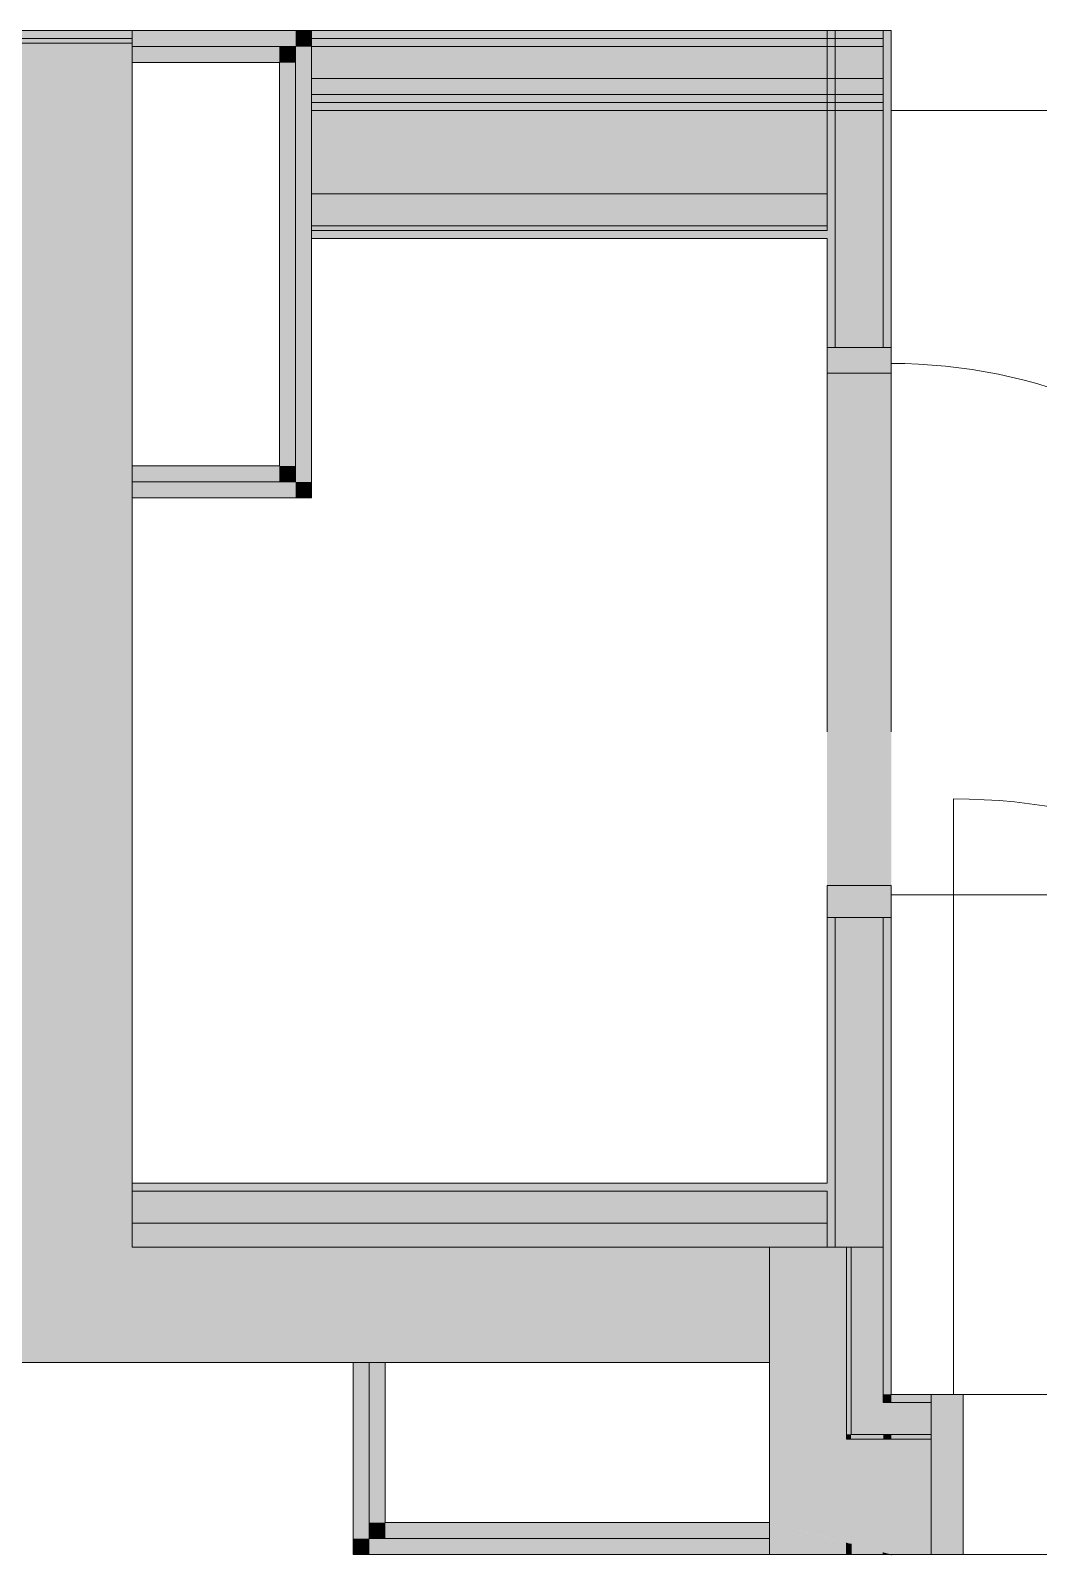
# Model space of a CAD drawing. Header units: metres. Extents: x -3 to 205, y -18 to 45.
# Drawn here: x 177.905 to 179.479, y 33.758 to 36.138 of the extents above; entities that cross this region are included whole.
import ezdxf

# ---------------------------------------------------------------- set-up
doc = ezdxf.new("R2010")
doc.units = ezdxf.units.M
doc.header["$MEASUREMENT"] = 0
doc.linetypes.add('Grenzlinie', pattern=[0.008, 0.003, -0.005])
doc.linetypes.add('Strichlinie mittel', pattern=[0.003, 0.002, -0.001])
for name, color, linetype in [('120 Wand Innen tragend', 7, 'Continuous'), ('130 Wand Innen', 7, 'Continuous'), ('170 Schachtwände', 7, 'Continuous'), ('815 Raumbegrenzung', 7, 'Continuous')]:
    doc.layers.add(name, color=color, linetype=linetype)

# ---------------------------------------------------------------- blocks, each defined once
blk = doc.blocks.new('Wand_28_1', base_point=(178.3442, 36.1383))
at = {"layer": '130 Wand Innen', "linetype": 'Continuous', "lineweight": 0, "true_color": 0x000000}
for points in [[(179.2367, 36.1383), (178.3442, 36.1383), (178.3442, 36.1258), (179.2367, 36.1258)], [(179.2367, 36.1258), (178.3442, 36.1258), (178.3442, 36.1133), (179.2367, 36.1133)], [(179.2367, 36.1133), (178.3442, 36.1133), (178.3442, 36.0633), (179.2367, 36.0633)], [(178.3442, 36.0258), (179.2367, 36.0258), (179.2367, 36.0383), (178.3442, 36.0383)], [(178.3442, 36.0133), (179.2367, 36.0133), (179.2367, 36.0258), (178.3442, 36.0258)]]:
    blk.add_hatch(color=18, dxfattribs=at).paths.add_polyline_path(points)
at = {"layer": '130 Wand Innen', "linetype": 'Continuous', "lineweight": 0, "true_color": 0xffffff}
blk.add_hatch(color=7, dxfattribs=at).paths.add_polyline_path([(178.3442, 36.0383), (179.2367, 36.0383), (179.2367, 36.0633), (178.3442, 36.0633)])
at = {"layer": '130 Wand Innen', "color": 7, "linetype": 'Continuous', "lineweight": 18}
for p, q in [((179.2367, 36.1258), (178.3442, 36.1258)), ((179.2367, 36.1133), (178.3442, 36.1133)), ((178.3442, 36.0633), (179.2367, 36.0633)), ((178.3442, 36.0383), (179.2367, 36.0383)), ((178.3442, 36.0258), (179.2367, 36.0258))]:
    blk.add_line(p, q, dxfattribs=at)
at = {"layer": '130 Wand Innen', "color": 7, "linetype": 'Continuous', "lineweight": 18, "flags": 128}
for points in [[(179.2367, 36.1383), (178.3442, 36.1383)], [(178.3442, 36.1383), (178.3442, 36.0133)], [(179.2367, 36.0133), (179.2367, 36.1383)], [(178.3442, 36.0133), (179.2367, 36.0133)]]:
    blk.add_lwpolyline(points, dxfattribs=at)
blk = doc.blocks.new('Wand_31_1', base_point=(176.5992, 36.1383))
at = {"layer": '130 Wand Innen', "linetype": 'Continuous', "lineweight": 0, "true_color": 0x000000}
blk.add_hatch(color=18, dxfattribs=at).paths.add_polyline_path([(178.0642, 36.1383), (176.5992, 36.1383), (176.5992, 36.1258), (178.0642, 36.1258)])
at = {"layer": '130 Wand Innen', "linetype": 'Continuous', "lineweight": 0, "true_color": 0xffffff}
blk.add_hatch(color=7, dxfattribs=at).paths.add_polyline_path([(176.5992, 36.1183), (178.0642, 36.1183), (178.0642, 36.1258), (176.5992, 36.1258)])
at = {"layer": '130 Wand Innen', "color": 7, "linetype": 'Continuous', "lineweight": 18}
blk.add_line((176.5992, 36.1258), (178.0642, 36.1258), dxfattribs=at)
at = {"layer": '130 Wand Innen', "color": 7, "linetype": 'Continuous', "lineweight": 18, "flags": 128}
for points in [[(178.0642, 36.1383), (176.5992, 36.1383)], [(178.0642, 36.1183), (178.0642, 36.1383)], [(176.5992, 36.1258), (176.5992, 36.1183)], [(176.5992, 36.1183), (178.0642, 36.1183)]]:
    blk.add_lwpolyline(points, dxfattribs=at)
blk = doc.blocks.new('Wand_41_1', base_point=(178.3442, 35.8133))
at = {"layer": '130 Wand Innen', "linetype": 'Continuous', "lineweight": 0, "true_color": 0xffffff}
for points in [[(178.3442, 35.8833), (179.1492, 35.8833), (179.1492, 36.0133), (178.3442, 36.0133)], [(178.3442, 35.8258), (179.1492, 35.8258), (179.1492, 35.8333), (178.3442, 35.8333)]]:
    blk.add_hatch(color=7, dxfattribs=at).paths.add_polyline_path(points)
at = {"layer": '130 Wand Innen', "linetype": 'Continuous', "lineweight": 0, "true_color": 0x000000}
for points in [[(178.3442, 35.8333), (179.1492, 35.8333), (179.1492, 35.8833), (178.3442, 35.8833)], [(178.3442, 35.8133), (179.1492, 35.8133), (179.1492, 35.8258), (178.3442, 35.8258)]]:
    blk.add_hatch(color=18, dxfattribs=at).paths.add_polyline_path(points)
at = {"layer": '130 Wand Innen', "color": 7, "linetype": 'Continuous', "lineweight": 18}
for p, q in [((178.3442, 35.8833), (179.1492, 35.8833)), ((178.3442, 35.8333), (179.1492, 35.8333)), ((178.3442, 35.8258), (179.1492, 35.8258))]:
    blk.add_line(p, q, dxfattribs=at)
at = {"layer": '130 Wand Innen', "color": 7, "linetype": 'Continuous', "lineweight": 18, "flags": 128}
for points in [[(179.1492, 36.0133), (178.3442, 36.0133)], [(178.3442, 36.0133), (178.3442, 35.8133)], [(179.1492, 35.8258), (179.1492, 36.0133)], [(178.3442, 35.8133), (179.1492, 35.8133)]]:
    blk.add_lwpolyline(points, dxfattribs=at)
blk = doc.blocks.new('Wand_141_1', base_point=(175.9042, 35.9383))
at = {"layer": '120 Wand Innen tragend', "linetype": 'Continuous', "lineweight": 0, "true_color": 0x000000}
for points in [[(175.7242, 35.9383), (175.9042, 35.9383), (175.7242, 36.1183)], [(175.7242, 36.1183), (175.9042, 35.9383), (175.9042, 36.1183)], [(177.8842, 36.1183), (175.9042, 36.1183), (175.9042, 35.9383), (177.8842, 35.9383)], [(177.8842, 35.9383), (178.0642, 35.9383), (178.0642, 36.1183)], [(177.8842, 36.1183), (177.8842, 35.9383), (178.0642, 36.1183)]]:
    blk.add_hatch(color=18, dxfattribs=at).paths.add_polyline_path(points)
at = {"layer": '120 Wand Innen tragend', "color": 7, "linetype": 'Continuous', "lineweight": 18, "flags": 128}
for points in [[(175.7242, 36.1183), (175.7242, 35.9383)], [(176.3492, 36.1183), (175.7242, 36.1183)], [(178.0642, 36.1183), (176.5292, 36.1183)], [(178.0642, 36.1183), (178.0642, 35.9383)], [(175.9042, 35.9383), (177.8842, 35.9383)]]:
    blk.add_lwpolyline(points, dxfattribs=at)
blk = doc.blocks.new('Wand_143_1', base_point=(177.8842, 35.9383))
at = {"layer": '120 Wand Innen tragend', "linetype": 'Continuous', "lineweight": 0, "true_color": 0x000000}
for points in [[(178.0642, 34.2383), (178.0642, 35.9383), (177.8842, 35.9383), (177.8842, 34.2383)], [(178.0642, 34.2383), (177.8842, 34.0583), (178.0642, 34.0583)], [(177.8842, 34.2383), (177.8842, 34.0583), (178.0642, 34.2383)]]:
    blk.add_hatch(color=18, dxfattribs=at).paths.add_polyline_path(points)
at = {"layer": '120 Wand Innen tragend', "color": 7, "linetype": 'Continuous', "lineweight": 18, "flags": 128}
for points in [[(177.8842, 35.9383), (177.8842, 34.0583)], [(178.0642, 34.2383), (178.0642, 35.9383)], [(177.8842, 34.0583), (178.0642, 34.0583)]]:
    blk.add_lwpolyline(points, dxfattribs=at)
blk = doc.blocks.new('Wand_150_1', base_point=(178.3442, 35.4083))
at = {"layer": '170 Schachtwände', "linetype": 'Continuous', "lineweight": 0, "true_color": 0x000000}
for points in [[(178.3192, 36.1383), (178.3192, 36.1133), (178.3442, 36.1383)], [(178.3192, 36.1133), (178.3442, 36.1133), (178.3442, 36.1383)], [(178.2942, 36.0883), (178.3192, 36.1133), (178.2942, 36.1133)], [(178.2942, 36.0883), (178.3192, 36.0883), (178.3192, 36.1133)], [(178.3192, 36.1133), (178.3192, 35.4333), (178.3442, 35.4333), (178.3442, 36.1133)], [(178.2942, 36.0883), (178.2942, 35.4583), (178.3192, 35.4583), (178.3192, 36.0883)], [(178.2942, 35.4333), (178.3192, 35.4333), (178.2942, 35.4583)], [(178.2942, 35.4583), (178.3192, 35.4333), (178.3192, 35.4583)], [(178.3192, 35.4083), (178.3442, 35.4083), (178.3192, 35.4333)], [(178.3192, 35.4333), (178.3442, 35.4083), (178.3442, 35.4333)]]:
    blk.add_hatch(color=18, dxfattribs=at).paths.add_polyline_path(points)
at = {"layer": '170 Schachtwände', "color": 7, "linetype": 'Continuous', "lineweight": 18}
for p, q in [((178.3192, 36.0883), (178.3192, 36.1133)), ((178.3192, 35.4583), (178.3192, 36.0883)), ((178.3192, 35.4333), (178.3192, 35.4583))]:
    blk.add_line(p, q, dxfattribs=at)
at = {"layer": '170 Schachtwände', "color": 7, "linetype": 'Continuous', "lineweight": 18, "flags": 128}
for points in [[(178.3442, 36.1383), (178.3192, 36.1383)], [(178.3442, 35.4083), (178.3442, 36.1383)], [(178.2942, 36.0883), (178.2942, 35.4583)], [(178.3442, 35.4083), (178.3192, 35.4083)]]:
    blk.add_lwpolyline(points, dxfattribs=at)
blk = doc.blocks.new('Wand_151_1', base_point=(178.3442, 36.1383))
at = {"layer": '170 Schachtwände', "linetype": 'Continuous', "lineweight": 0, "true_color": 0x000000}
for points in [[(178.0642, 36.1383), (178.0642, 36.1133), (178.3192, 36.1133), (178.3192, 36.1383)], [(178.2942, 36.1133), (178.0642, 36.1133), (178.0642, 36.0883), (178.2942, 36.0883)]]:
    blk.add_hatch(color=18, dxfattribs=at).paths.add_polyline_path(points)
at = {"layer": '170 Schachtwände', "color": 7, "linetype": 'Continuous', "lineweight": 18}
for p, q in [((178.2942, 36.1133), (178.0642, 36.1133)), ((178.3192, 36.1133), (178.2942, 36.1133))]:
    blk.add_line(p, q, dxfattribs=at)
at = {"layer": '170 Schachtwände', "color": 7, "linetype": 'Continuous', "lineweight": 18, "flags": 128}
for points in [[(178.3192, 36.1383), (178.0642, 36.1383)], [(178.0642, 36.1383), (178.0642, 36.1133)], [(178.0642, 36.1133), (178.0642, 36.0883)], [(178.0642, 36.0883), (178.2942, 36.0883)]]:
    blk.add_lwpolyline(points, dxfattribs=at)
blk = doc.blocks.new('Wand_152_1', base_point=(178.3442, 35.4083))
at = {"layer": '170 Schachtwände', "linetype": 'Continuous', "lineweight": 0, "true_color": 0x000000}
for points in [[(178.2942, 35.4583), (178.0642, 35.4583), (178.0642, 35.4333), (178.2942, 35.4333)], [(178.3192, 35.4333), (178.0642, 35.4333), (178.0642, 35.4083), (178.3192, 35.4083)]]:
    blk.add_hatch(color=18, dxfattribs=at).paths.add_polyline_path(points)
at = {"layer": '170 Schachtwände', "color": 7, "linetype": 'Continuous', "lineweight": 18}
for p, q in [((178.0642, 35.4333), (178.2942, 35.4333)), ((178.2942, 35.4333), (178.3192, 35.4333))]:
    blk.add_line(p, q, dxfattribs=at)
at = {"layer": '170 Schachtwände', "color": 7, "linetype": 'Continuous', "lineweight": 18, "flags": 128}
for points in [[(178.2942, 35.4583), (178.0642, 35.4583)], [(178.0642, 35.4333), (178.0642, 35.4583)], [(178.0642, 35.4083), (178.0642, 35.4333)], [(178.0642, 35.4083), (178.3192, 35.4083)]]:
    blk.add_lwpolyline(points, dxfattribs=at)
blk = doc.blocks.new('Wand_153_1', base_point=(177.8842, 34.2383))
at = {"layer": '120 Wand Innen tragend', "linetype": 'Continuous', "lineweight": 0, "true_color": 0x000000}
blk.add_hatch(color=18, dxfattribs=at).paths.add_polyline_path([(178.0642, 34.0583), (179.0592, 34.0583), (179.0592, 34.2383), (178.0642, 34.2383)])
at = {"layer": '120 Wand Innen tragend', "color": 7, "linetype": 'Continuous', "lineweight": 18, "flags": 128}
for points in [[(179.0592, 34.2383), (178.0642, 34.2383)], [(179.0592, 34.2383), (179.0592, 34.0583)], [(178.0642, 34.0583), (179.0592, 34.0583)]]:
    blk.add_lwpolyline(points, dxfattribs=at)
blk = doc.blocks.new('Wand_154_1', base_point=(177.8842, 34.3383))
at = {"layer": '130 Wand Innen', "linetype": 'Continuous', "lineweight": 0, "true_color": 0x000000}
for points in [[(179.1492, 34.3383), (178.0642, 34.3383), (178.0642, 34.3258), (179.1492, 34.3258)], [(179.1492, 34.3258), (178.0642, 34.3258), (178.0642, 34.2758), (179.1492, 34.2758)]]:
    blk.add_hatch(color=18, dxfattribs=at).paths.add_polyline_path(points)
at = {"layer": '130 Wand Innen', "linetype": 'Continuous', "lineweight": 0, "true_color": 0xffffff}
blk.add_hatch(color=7, dxfattribs=at).paths.add_polyline_path([(178.0642, 34.2383), (179.1492, 34.2383), (179.1492, 34.2758), (178.0642, 34.2758)])
at = {"layer": '130 Wand Innen', "color": 7, "linetype": 'Continuous', "lineweight": 18}
for p, q in [((179.1492, 34.3258), (178.0642, 34.3258)), ((178.0642, 34.2758), (179.1492, 34.2758))]:
    blk.add_line(p, q, dxfattribs=at)
at = {"layer": '130 Wand Innen', "color": 7, "linetype": 'Continuous', "lineweight": 18, "flags": 128}
for points in [[(179.1492, 34.3383), (178.0642, 34.3383)], [(178.0642, 34.3383), (178.0642, 34.2383)], [(179.1492, 34.2383), (179.1492, 34.3258)], [(178.0642, 34.2383), (179.1492, 34.2383)]]:
    blk.add_lwpolyline(points, dxfattribs=at)
blk = doc.blocks.new('Wand_169_1', base_point=(178.4092, 34.2383))
at = {"layer": '170 Schachtwände', "linetype": 'Continuous', "lineweight": 0, "true_color": 0x000000}
for points in [[(178.4092, 34.0583), (178.4092, 33.7833), (178.4342, 33.7833), (178.4342, 34.0583)], [(178.4592, 33.8083), (178.4592, 34.0583), (178.4342, 34.0583), (178.4342, 33.8083)], [(178.4592, 33.8083), (178.4342, 33.7833), (178.4592, 33.7833)], [(178.4342, 33.8083), (178.4342, 33.7833), (178.4592, 33.8083)], [(178.4342, 33.7833), (178.4092, 33.7583), (178.4342, 33.7583)], [(178.4342, 33.7833), (178.4092, 33.7833), (178.4092, 33.7583)]]:
    blk.add_hatch(color=18, dxfattribs=at).paths.add_polyline_path(points)
at = {"layer": '170 Schachtwände', "color": 7, "linetype": 'Continuous', "lineweight": 18}
for p, q in [((178.4342, 34.0583), (178.4342, 33.8083)), ((178.4342, 33.8083), (178.4342, 33.7833))]:
    blk.add_line(p, q, dxfattribs=at)
at = {"layer": '170 Schachtwände', "color": 7, "linetype": 'Continuous', "lineweight": 18, "flags": 128}
for points in [[(178.4092, 34.0583), (178.4092, 33.7583)], [(178.4092, 34.0583), (178.4342, 34.0583)], [(178.4342, 34.0583), (178.4592, 34.0583)], [(178.4592, 33.8083), (178.4592, 34.0583)], [(178.4092, 33.7583), (178.4342, 33.7583)]]:
    blk.add_lwpolyline(points, dxfattribs=at)
blk = doc.blocks.new('Wand_200_1', base_point=(178.4092, 33.7583))
at = {"layer": '170 Schachtwände', "linetype": 'Continuous', "lineweight": 0, "true_color": 0x000000}
for points in [[(179.0592, 33.8083), (178.4592, 33.8083), (178.4592, 33.7833), (179.0592, 33.7833)], [(179.0592, 33.7833), (178.4342, 33.7833), (178.4342, 33.7583), (179.0592, 33.7583)]]:
    blk.add_hatch(color=18, dxfattribs=at).paths.add_polyline_path(points)
at = {"layer": '170 Schachtwände', "color": 7, "linetype": 'Continuous', "lineweight": 18}
for p, q in [((179.0592, 33.8083), (179.0592, 33.7833)), ((178.4342, 33.7833), (178.4592, 33.7833)), ((178.4592, 33.7833), (179.0592, 33.7833)), ((179.0592, 33.7833), (179.0592, 33.7583))]:
    blk.add_line(p, q, dxfattribs=at)
at = {"layer": '170 Schachtwände', "color": 7, "linetype": 'Continuous', "lineweight": 18, "flags": 128}
for points in [[(179.0592, 33.8083), (178.4592, 33.8083)], [(178.4342, 33.7583), (179.0592, 33.7583)]]:
    blk.add_lwpolyline(points, dxfattribs=at)
blk = doc.blocks.new('Metall Zargentür Typ3 27[31]_1', base_point=(166.9792, 39.9833))
at = {"layer": '130 Wand Innen', "linetype": 'Continuous', "lineweight": 0, "true_color": 0xffffff}
for points in [[(179.1492, 35.6433), (179.1492, 35.6033), (179.2492, 35.6033), (179.2492, 35.6433)], [(179.2492, 34.7533), (179.2492, 34.8033), (179.1492, 34.8033), (179.1492, 34.7533)]]:
    blk.add_hatch(color=7, dxfattribs=at).paths.add_polyline_path(points)
at = {"layer": '130 Wand Innen', "color": 7, "linetype": 'Grenzlinie', "lineweight": 13, "ltscale": 200}
for p, q in [((179.1492, 35.6433), (179.1492, 34.7533)), ((179.2492, 35.6433), (179.2492, 34.7533))]:
    blk.add_line(p, q, dxfattribs=at)
at = {"layer": '130 Wand Innen', "color": 7, "linetype": 'Continuous', "lineweight": 13}
for p, q in [((179.1492, 35.6433), (179.1492, 35.6033)), ((179.2492, 35.6433), (179.1492, 35.6433)), ((179.2492, 35.6033), (179.2492, 35.6433)), ((179.1492, 35.6033), (179.2492, 35.6033)), ((179.2492, 34.8033), (179.1492, 34.8033)), ((179.1492, 34.8033), (179.1492, 34.7533)), ((179.2492, 34.7533), (179.2492, 34.8033)), ((179.1492, 34.7533), (179.2492, 34.7533))]:
    blk.add_line(p, q, dxfattribs=at)
at = {"layer": '130 Wand Innen', "color": 7, "linetype": 'Continuous', "lineweight": 18}
for p, q in [((179.1617, 35.6433), (179.1492, 35.6433)), ((179.1617, 35.6433), (179.1492, 35.6433)), ((179.2367, 35.6433), (179.1617, 35.6433)), ((179.2367, 35.6433), (179.1617, 35.6433)), ((179.2492, 35.6433), (179.2367, 35.6433)), ((179.2492, 35.6433), (179.2367, 35.6433)), ((179.1617, 34.7533), (179.1492, 34.7533)), ((179.1617, 34.7533), (179.1492, 34.7533)), ((179.2367, 34.7533), (179.1617, 34.7533)), ((179.2367, 34.7533), (179.1617, 34.7533)), ((179.2492, 34.7533), (179.2367, 34.7533)), ((179.2492, 34.7533), (179.2367, 34.7533))]:
    blk.add_line(p, q, dxfattribs=at)
at = {"layer": '130 Wand Innen', "color": 8, "linetype": 'Continuous', "lineweight": 0}
blk.add_line((179.2492, 34.7883), (180.0792, 34.7883), dxfattribs=at)
blk.add_arc((179.2492, 34.7883), 0.83, 0, 90, dxfattribs=at)
blk = doc.blocks.new('Wand_220_1', base_point=(179.2492, 36.1383))
at = {"layer": '130 Wand Innen', "linetype": 'Continuous', "lineweight": 0, "true_color": 0x000000}
for points in [[(179.1492, 36.1383), (179.1492, 35.6433), (179.1617, 35.6433), (179.1617, 36.1383)], [(179.1617, 36.1383), (179.1617, 35.6433), (179.2367, 35.6433), (179.2367, 36.1383)], [(179.2367, 36.1383), (179.2367, 35.6433), (179.2492, 35.6433), (179.2492, 36.1383)], [(179.1492, 34.2383), (179.1617, 34.2383), (179.1617, 34.7533), (179.1492, 34.7533)], [(179.2367, 34.7533), (179.1617, 34.7533), (179.1617, 34.2383), (179.2367, 34.2383)], [(179.2367, 34.7533), (179.2367, 34.2383), (179.2492, 34.2383), (179.2492, 34.7533)]]:
    blk.add_hatch(color=18, dxfattribs=at).paths.add_polyline_path(points)
at = {"layer": '130 Wand Innen', "linetype": 'Continuous', "lineweight": 13, "true_color": 0xf9f8f6}
blk.add_hatch(color=7, dxfattribs=at).paths.add_polyline_path([(179.2492, 34.7533), (179.2492, 35.6433), (179.1492, 35.6433), (179.1492, 34.7533)])
at = {"layer": '130 Wand Innen', "color": 7, "linetype": 'Continuous', "lineweight": 18}
for p, q in [((179.1617, 36.1383), (179.1617, 35.6433)), ((179.2367, 35.6433), (179.2367, 36.1383)), ((179.1617, 35.6433), (179.1492, 35.6433)), ((179.2367, 35.6433), (179.1617, 35.6433)), ((179.2492, 35.6433), (179.2367, 35.6433)), ((179.1617, 34.7533), (179.1492, 34.7533)), ((179.1617, 34.7533), (179.1617, 34.2383)), ((179.2367, 34.7533), (179.1617, 34.7533)), ((179.2367, 34.2383), (179.2367, 34.7533)), ((179.2492, 34.7533), (179.2367, 34.7533))]:
    blk.add_line(p, q, dxfattribs=at)
at = {"layer": '130 Wand Innen', "color": 7, "linetype": 'Continuous', "lineweight": 18, "flags": 128}
for points in [[(179.1492, 36.1383), (179.1492, 35.8258)], [(179.2492, 36.1383), (179.1492, 36.1383)], [(179.2492, 35.6433), (179.2492, 36.1383)], [(179.1492, 35.8133), (179.1492, 35.6433)], [(179.1492, 34.7533), (179.1492, 34.3383)], [(179.2492, 34.2383), (179.2492, 34.7533)], [(179.1492, 34.3258), (179.1492, 34.2383)], [(179.1492, 34.2383), (179.2367, 34.2383)]]:
    blk.add_lwpolyline(points, dxfattribs=at)
at = {"layer": '130 Wand Innen', "color": 7, "linetype": 'Continuous', "lineweight": 13}
blk.add_blockref('Metall Zargentür Typ3 27[31]_1', (166.9792, 39.9833), dxfattribs=at)
blk = doc.blocks.new('Metall Zargentür Typ3 27[32]_1', base_point=(166.9792, 39.9833))
at = {"layer": '120 Wand Innen tragend', "linetype": 'Continuous', "lineweight": 0, "true_color": 0xffffff}
for points in [[(179.3117, 34.0083), (179.3117, 33.7583), (179.3617, 33.7583), (179.3617, 34.0083)], [(180.3017, 33.7583), (180.3017, 34.0083), (180.2617, 34.0083), (180.2617, 33.7583)]]:
    blk.add_hatch(color=7, dxfattribs=at).paths.add_polyline_path(points)
at = {"layer": '120 Wand Innen tragend', "color": 8, "linetype": 'Continuous', "lineweight": 0}
blk.add_line((179.3467, 34.0083), (179.3467, 34.9383), dxfattribs=at)
at = {"layer": '120 Wand Innen tragend', "color": 7, "linetype": 'Strichlinie mittel', "lineweight": 13, "ltscale": 200}
for p, q in [((180.3017, 34.0083), (179.3117, 34.0083)), ((180.3017, 33.7583), (179.3117, 33.7583))]:
    blk.add_line(p, q, dxfattribs=at)
at = {"layer": '120 Wand Innen tragend', "color": 7, "linetype": 'Continuous', "lineweight": 13}
for p, q in [((179.3117, 34.0083), (179.3617, 34.0083)), ((179.3117, 33.7583), (179.3117, 34.0083)), ((179.3117, 34.0083), (179.3117, 33.9958)), ((179.3117, 34.0083), (179.3117, 33.9958)), ((179.3117, 33.9958), (179.3117, 33.9458)), ((179.3117, 33.9958), (179.3117, 33.9458)), ((179.3617, 34.0083), (179.3617, 33.7583)), ((180.2617, 33.7583), (180.2617, 34.0083)), ((180.2617, 34.0083), (180.3017, 34.0083)), ((180.3017, 34.0083), (180.3017, 33.7583)), ((180.3017, 34.0083), (180.3017, 33.9958)), ((180.3017, 34.0083), (180.3017, 33.9958)), ((180.3017, 33.9958), (180.3017, 33.9458)), ((180.3017, 33.9958), (180.3017, 33.9458)), ((179.3117, 33.9458), (179.3117, 33.9383)), ((179.3117, 33.9458), (179.3117, 33.9383)), ((180.3017, 33.9458), (180.3017, 33.9383)), ((180.3017, 33.9458), (180.3017, 33.9383)), ((179.3617, 33.7583), (179.3117, 33.7583)), ((180.3017, 33.7583), (180.2617, 33.7583))]:
    blk.add_line(p, q, dxfattribs=at)
at = {"layer": '120 Wand Innen tragend', "color": 7, "linetype": 'Continuous', "lineweight": 18}
for p, q in [((179.3117, 33.9383), (179.3117, 33.7583)), ((179.3117, 33.9383), (179.3117, 33.7583)), ((180.3017, 33.9383), (180.3017, 33.7583)), ((180.3017, 33.9383), (180.3017, 33.7583))]:
    blk.add_line(p, q, dxfattribs=at)
at = {"layer": '120 Wand Innen tragend', "color": 8, "linetype": 'Continuous', "lineweight": 0}
blk.add_arc((179.3467, 34.0083), 0.93, 0, 90, dxfattribs=at)
blk = doc.blocks.new('Wand_221_1', base_point=(179.2492, 33.9383))
at = {"layer": '120 Wand Innen tragend', "linetype": 'Continuous', "lineweight": 0, "true_color": 0x000000}
for points in [[(179.2367, 33.9958), (179.2367, 33.9458), (179.2492, 33.9458), (179.2492, 33.9958)], [(179.2492, 34.0083), (179.2492, 33.9958), (179.3117, 33.9958), (179.3117, 34.0083)], [(179.2492, 33.9958), (179.2492, 33.9458), (179.3117, 33.9458), (179.3117, 33.9958)], [(180.3017, 33.9958), (183.3642, 33.9958), (183.3642, 34.0083), (180.3017, 34.0083)], [(183.3642, 33.9958), (180.3017, 33.9958), (180.3017, 33.9458), (183.3642, 33.9458)], [(179.1792, 33.9383), (179.1792, 33.7768), (179.1867, 33.7748), (179.1867, 33.9383)], [(179.1867, 33.9383), (179.1867, 33.7748), (179.2367, 33.7616), (179.2367, 33.9383)], [(179.2367, 33.7616), (179.2492, 33.7583), (179.2492, 33.9383), (179.2367, 33.9383)], [(179.2492, 33.9383), (179.2492, 33.7583), (179.3117, 33.7583), (179.3117, 33.9383)], [(183.3642, 33.9383), (180.3017, 33.9383), (180.3017, 33.7583), (183.3642, 33.7583)]]:
    blk.add_hatch(color=18, dxfattribs=at).paths.add_polyline_path(points)
at = {"layer": '120 Wand Innen tragend', "linetype": 'Continuous', "lineweight": 0, "true_color": 0xffffff}
for points in [[(179.1867, 33.9458), (179.1867, 33.9383), (179.2367, 33.9383), (179.2367, 33.9458)], [(179.2367, 33.9458), (179.2367, 33.9383), (179.2492, 33.9383), (179.2492, 33.9458)], [(179.2492, 33.9458), (179.2492, 33.9383), (179.3117, 33.9383), (179.3117, 33.9458)], [(183.3642, 33.9458), (180.3017, 33.9458), (180.3017, 33.9383), (183.3642, 33.9383)]]:
    blk.add_hatch(color=7, dxfattribs=at).paths.add_polyline_path(points)
at = {"layer": '120 Wand Innen tragend', "color": 7, "linetype": 'Continuous', "lineweight": 13}
for p, q in [((179.2492, 33.9958), (179.2367, 33.9958)), ((179.3117, 33.9958), (179.2492, 33.9958)), ((179.3117, 34.0083), (179.3117, 33.9958)), ((179.3117, 33.9958), (179.3117, 33.9458)), ((180.3017, 34.0083), (180.3017, 33.9958)), ((183.3642, 33.9958), (180.3017, 33.9958)), ((180.3017, 33.9958), (180.3017, 33.9458)), ((179.2367, 33.9458), (179.1867, 33.9458)), ((179.2492, 33.9458), (179.2367, 33.9458)), ((179.3117, 33.9458), (179.2492, 33.9458)), ((179.3117, 33.9458), (179.3117, 33.9383)), ((183.3642, 33.9458), (180.3017, 33.9458)), ((180.3017, 33.9458), (180.3017, 33.9383))]:
    blk.add_line(p, q, dxfattribs=at)
at = {"layer": '120 Wand Innen tragend', "color": 7, "linetype": 'Continuous', "lineweight": 18}
for p, q in [((179.1867, 33.9383), (179.1792, 33.9383)), ((179.2367, 33.9383), (179.1867, 33.9383)), ((179.2492, 33.9383), (179.2367, 33.9383)), ((179.3117, 33.9383), (179.2492, 33.9383)), ((179.3117, 33.9383), (179.3117, 33.7583)), ((183.3642, 33.9383), (180.3017, 33.9383)), ((180.3017, 33.9383), (180.3017, 33.7583))]:
    blk.add_line(p, q, dxfattribs=at)
at = {"layer": '120 Wand Innen tragend', "color": 7, "linetype": 'Continuous', "lineweight": 13, "flags": 128}
for points in [[(179.3117, 34.0083), (179.2492, 34.0083)], [(180.9642, 34.0083), (180.3017, 34.0083)], [(181.0767, 34.0083), (180.9767, 34.0083)], [(183.3642, 34.0083), (181.0892, 34.0083)], [(183.3642, 34.0083), (183.3642, 33.9958)], [(183.3642, 33.9958), (183.3642, 33.9458)], [(183.3642, 33.9458), (183.3642, 33.9383)]]:
    blk.add_lwpolyline(points, dxfattribs=at)
at = {"layer": '120 Wand Innen tragend', "color": 7, "linetype": 'Continuous', "lineweight": 18, "flags": 128}
for points in [[(179.2492, 33.7583), (179.3117, 33.7583)], [(180.3017, 33.7583), (180.3642, 33.7583)], [(180.5442, 33.7583), (183.3642, 33.7583)]]:
    blk.add_lwpolyline(points, dxfattribs=at)
at = {"layer": '120 Wand Innen tragend', "color": 7, "linetype": 'Continuous', "lineweight": 18}
blk.add_point((179.2492, 33.7583), dxfattribs=at)
at = {"layer": '120 Wand Innen tragend', "color": 7, "linetype": 'Continuous', "lineweight": 13}
blk.add_blockref('Metall Zargentür Typ3 27[32]_1', (166.9792, 39.9833), dxfattribs=at)
blk = doc.blocks.new('Wand_222_1', base_point=(179.2492, 33.7583))
at = {"layer": '120 Wand Innen tragend', "linetype": 'Continuous', "lineweight": 0, "true_color": 0x000000}
for points in [[(179.1792, 33.9383), (179.1792, 34.2383), (179.0592, 34.2383), (179.0592, 33.9383)], [(179.2367, 33.9958), (179.2367, 34.2383), (179.1867, 34.2383), (179.1867, 33.9958)], [(179.2492, 34.0083), (179.2492, 34.2383), (179.2367, 34.2383), (179.2367, 34.0083)], [(179.1867, 33.9958), (179.1867, 33.9458), (179.2367, 33.9458), (179.2367, 33.9958)], [(179.2367, 34.0083), (179.2367, 33.9958), (179.2492, 33.9958), (179.2492, 34.0083)], [(179.0592, 33.9383), (179.0592, 33.8083), (179.1792, 33.7768), (179.1792, 33.9383)], [(179.1542, 33.7833), (179.0592, 33.8083), (179.0592, 33.7833)], [(179.1792, 33.7768), (179.1542, 33.7833), (179.0592, 33.7833), (179.0592, 33.7583), (179.1792, 33.7583)], [(179.2367, 33.7616), (179.1867, 33.7748), (179.1867, 33.7583), (179.2367, 33.7583)], [(179.2367, 33.7616), (179.2367, 33.7583), (179.2492, 33.7583)]]:
    blk.add_hatch(color=18, dxfattribs=at).paths.add_polyline_path(points)
at = {"layer": '120 Wand Innen tragend', "linetype": 'Continuous', "lineweight": 0, "true_color": 0xffffff}
for points in [[(179.1867, 33.9458), (179.1867, 34.2383), (179.1792, 34.2383), (179.1792, 33.9458)], [(179.1792, 33.9458), (179.1792, 33.9383), (179.1867, 33.9383), (179.1867, 33.9458)], [(179.1867, 33.7748), (179.1792, 33.7768), (179.1792, 33.7583), (179.1867, 33.7583)]]:
    blk.add_hatch(color=7, dxfattribs=at).paths.add_polyline_path(points)
at = {"layer": '120 Wand Innen tragend', "color": 7, "linetype": 'Continuous', "lineweight": 18}
for p, q in [((179.1792, 33.9383), (179.1792, 34.2383)), ((179.1867, 33.9383), (179.1792, 33.9383))]:
    blk.add_line(p, q, dxfattribs=at)
at = {"layer": '120 Wand Innen tragend', "color": 7, "linetype": 'Continuous', "lineweight": 13}
for p, q in [((179.1867, 33.9458), (179.1867, 34.2383)), ((179.2367, 33.9958), (179.2367, 34.2383)), ((179.2492, 33.9958), (179.2367, 33.9958)), ((179.2367, 33.9458), (179.1867, 33.9458))]:
    blk.add_line(p, q, dxfattribs=at)
at = {"layer": '120 Wand Innen tragend', "color": 7, "linetype": 'Continuous', "lineweight": 18, "flags": 128}
for points in [[(179.1792, 34.2383), (179.0592, 34.2383)], [(179.0592, 34.2383), (179.0592, 33.8083)]]:
    blk.add_lwpolyline(points, dxfattribs=at)
at = {"layer": '120 Wand Innen tragend', "color": 7, "linetype": 'Continuous', "lineweight": 13, "flags": 128}
for points in [[(179.1867, 34.2383), (179.1792, 34.2383)], [(179.2367, 34.2383), (179.1867, 34.2383)], [(179.2492, 34.0083), (179.2492, 34.2383)]]:
    blk.add_lwpolyline(points, dxfattribs=at)
at = {"layer": '120 Wand Innen tragend', "color": 7, "linetype": 'Continuous', "lineweight": 18}
blk.add_point((179.2492, 33.7583), dxfattribs=at)
at = {"layer": '170 Schachtwände', "color": 7, "linetype": 'Continuous', "lineweight": 18}
for p, q in [((179.0592, 33.8083), (179.0592, 33.7833)), ((179.0592, 33.7833), (179.0592, 33.7583)), ((179.1792, 33.7768), (179.1792, 33.7583))]:
    blk.add_line(p, q, dxfattribs=at)
at = {"layer": '170 Schachtwände', "color": 7, "linetype": 'Continuous', "lineweight": 13}
for p, q in [((179.1867, 33.7748), (179.1867, 33.7583)), ((179.2367, 33.7616), (179.2367, 33.7583))]:
    blk.add_line(p, q, dxfattribs=at)
at = {"layer": '170 Schachtwände', "color": 7, "linetype": 'Continuous', "lineweight": 18, "flags": 128}
blk.add_lwpolyline([(179.1792, 33.7583), (179.0592, 33.7583)], dxfattribs=at)
at = {"layer": '170 Schachtwände', "color": 7, "linetype": 'Continuous', "lineweight": 13, "flags": 128}
for points in [[(179.1867, 33.7583), (179.1792, 33.7583)], [(179.2367, 33.7583), (179.1867, 33.7583)], [(179.2492, 33.7583), (179.2367, 33.7583)]]:
    blk.add_lwpolyline(points, dxfattribs=at)

msp = doc.modelspace()

# ---------------------------------------------------------------- linework, layer by layer
at = {"layer": '815 Raumbegrenzung', "color": 8, "linetype": 'Grenzlinie', "lineweight": 13, "ltscale": 200}
msp.add_lwpolyline([(179.2492, 36.0133), (180.1642, 36.0133), (180.1642, 36.1383)], dxfattribs=at)

# ---------------------------------------------------------------- block references
at = {"layer": '120 Wand Innen tragend', "color": 7, "lineweight": 25}
for name, p in [('Wand_141_1', (175.9042, 35.9383)), ('Wand_143_1', (177.8842, 35.9383)), ('Wand_221_1', (179.2492, 33.9383)), ('Wand_153_1', (177.8842, 34.2383)), ('Wand_222_1', (179.2492, 33.7583))]:
    msp.add_blockref(name, p, dxfattribs=at)
at = {"layer": '130 Wand Innen', "color": 7, "lineweight": 35}
for name, p in [('Wand_31_1', (176.5992, 36.1383)), ('Wand_28_1', (178.3442, 36.1383)), ('Wand_220_1', (179.2492, 36.1383)), ('Wand_41_1', (178.3442, 35.8133)), ('Wand_154_1', (177.8842, 34.3383))]:
    msp.add_blockref(name, p, dxfattribs=at)
at = {"layer": '170 Schachtwände', "color": 7, "lineweight": 35}
for name, p in [('Wand_151_1', (178.3442, 36.1383)), ('Wand_150_1', (178.3442, 35.4083)), ('Wand_152_1', (178.3442, 35.4083)), ('Wand_169_1', (178.4092, 34.2383)), ('Wand_200_1', (178.4092, 33.7583))]:
    msp.add_blockref(name, p, dxfattribs=at)

doc.saveas('drawing.dxf')
